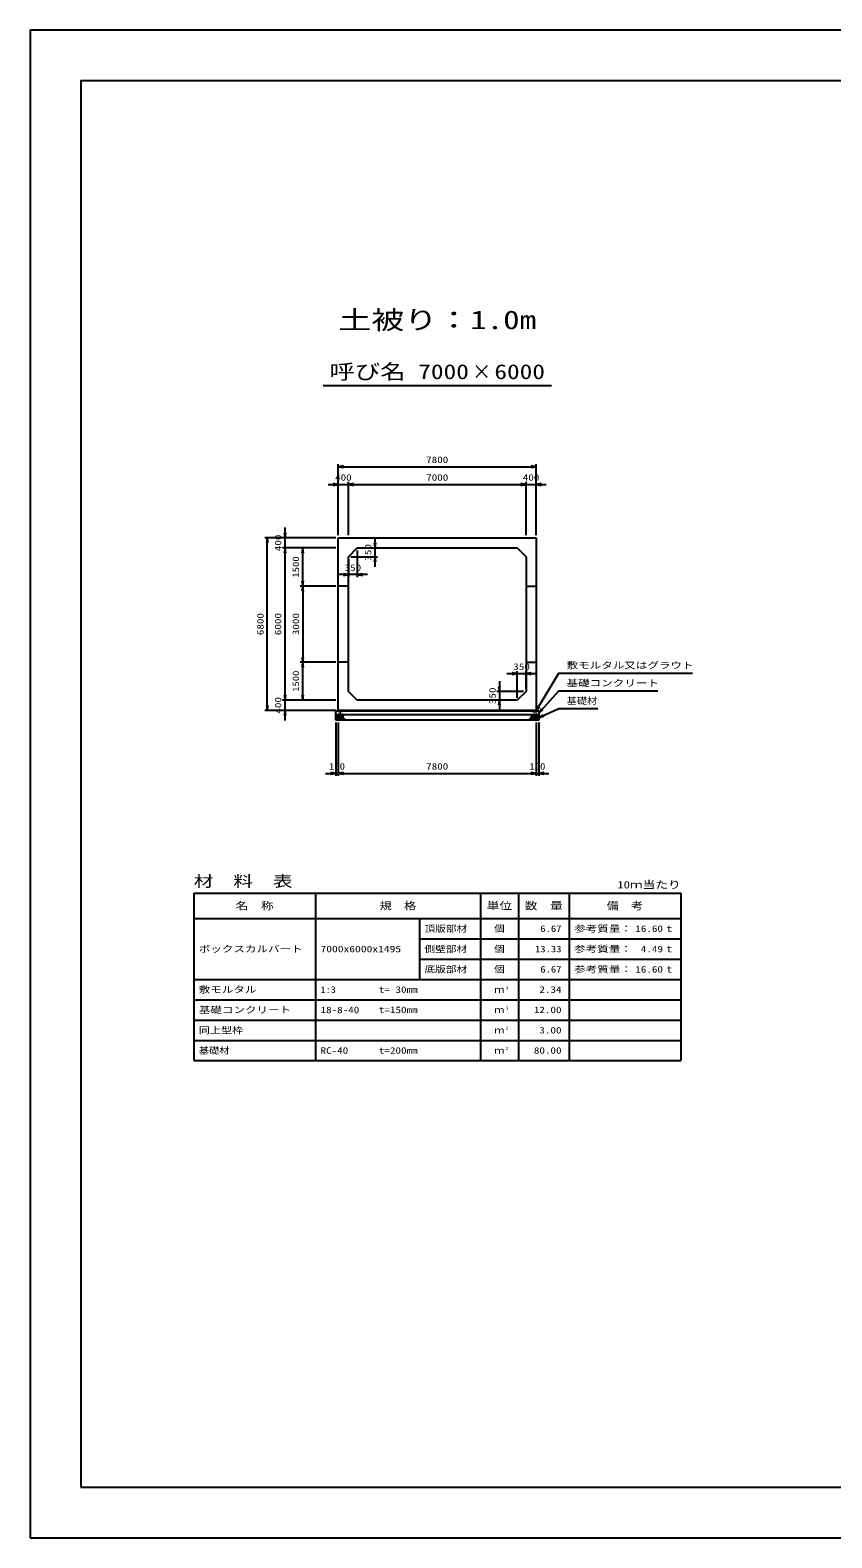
# Model space of a CAD drawing. Units: millimetres at full size. Extents: x 0 to 84100, y 0 to 59400.
# Drawn here: x 0 to 31609, y 0 to 59400 of the extents above; entities that cross this region are included whole.
import ezdxf
from ezdxf.enums import TextEntityAlignment as Align

# ---------------------------------------------------------------- set-up
doc = ezdxf.new("R2010")
doc.units = ezdxf.units.MM
for name, color, linetype, lineweight in [('D-DCR-HCHn', 4, 'Continuous', 9), ('D-MTR-FRAM', 7, 'Continuous', 25), ('D-MTR-LINE', 7, 'Continuous', 25), ('D-STR-DIM', 7, 'Continuous', 25), ('D-STR-STRn', 1, 'Continuous', 25), ('D-STR-TXT', 7, 'Continuous', 25), ('D-TTL', 2, 'Continuous', 25), ('D-TTL-TXT', 7, 'Continuous', 25)]:
    doc.layers.add(name, color=color, linetype=linetype, lineweight=lineweight)
doc.layers.add('D-MTR', color=7, linetype='Continuous')
doc.layers.add('D-MTR-TXT', color=7, linetype='Continuous')
doc.styles.add('ＭＳ ゴシック', font='')
doc.styles.get('ＭＳ ゴシック').set_extended_font_data('MS Gothic')

# ---------------------------------------------------------------- blocks, each defined once
blk = doc.blocks.new('open_arrow')
at = {"color": 0, "linetype": 'Continuous', "lineweight": -2}
blk.add_lwpolyline([(7.5, 1.25), (0, 0), (7.5, -1.25)], dxfattribs=at)

msp = doc.modelspace()

# ---------------------------------------------------------------- linework, layer by layer
at = {"layer": 'D-DCR-HCHn'}
for points in [[(12057.281, 32353.808), (12050.346, 32333.005), (12059.592, 32319.136), (12082.707, 32316.824), (12098.488, 32323.599), (12091.952, 32339.939), (12096.575, 32349.185), (12087.33, 32358.431), (12073.461, 32363.053)], [(12101.155, 32277.009), (12118.277, 32302.692), (12116.137, 32309.112), (12092.594, 32315.533), (12071.192, 32313.393), (12056.21, 32300.551), (12054.07, 32285.57), (12056.21, 32270.588), (12073.332, 32266.308)], [(12109.716, 32223.503), (12124.698, 32229.924), (12128.978, 32251.326), (12120.417, 32266.308), (12105.435, 32270.588), (12086.173, 32268.448), (12064.771, 32259.887), (12054.07, 32247.045), (12054.07, 32232.064), (12060.49, 32223.503), (12086.173, 32225.643)], [(12101.198, 32411.594), (12080.395, 32416.217), (12061.904, 32406.971), (12059.592, 32386.168), (12064.215, 32369.988), (12087.33, 32363.053), (12103.51, 32363.053), (12110.444, 32374.611), (12110.444, 32400.037)], [(12119.69, 32413.906), (12112.756, 32393.102), (12115.067, 32369.988), (12098.887, 32344.562), (12119.69, 32333.005), (12142.805, 32344.562), (12156.673, 32363.053), (12161.296, 32393.102), (12156.673, 32409.283), (12142.805, 32416.217)], [(12124.313, 32333.005), (12112.756, 32323.759), (12117.379, 32316.824), (12133.559, 32316.824), (12140.493, 32319.136), (12145.116, 32328.382), (12138.182, 32335.316)], [(12161.082, 32277.009), (12171.783, 32302.692), (12163.222, 32313.393), (12137.539, 32313.393), (12126.838, 32309.112), (12116.137, 32294.131), (12116.137, 32281.289), (12126.838, 32264.167), (12139.679, 32262.027)], [(12156.801, 32229.924), (12156.801, 32255.606), (12146.1, 32262.027), (12135.399, 32255.606), (12133.259, 32240.625), (12135.399, 32227.783), (12150.381, 32223.503)], [(12158.985, 32358.431), (12147.427, 32330.693), (12156.673, 32319.136), (12184.411, 32319.136), (12195.968, 32323.759), (12207.525, 32339.939), (12207.525, 32353.808), (12195.968, 32372.299), (12182.099, 32374.611)], [(12197.466, 32225.643), (12203.886, 32244.905), (12201.746, 32266.308), (12216.728, 32289.85), (12197.466, 32300.551), (12176.063, 32289.85), (12163.222, 32272.728), (12158.941, 32244.905), (12163.222, 32229.924), (12176.063, 32223.503)], [(12193.185, 32300.551), (12203.886, 32309.112), (12199.606, 32315.533), (12184.624, 32315.533), (12178.204, 32313.393), (12173.923, 32304.832), (12180.344, 32298.411)], [(12214.588, 32227.783), (12233.85, 32223.503), (12250.972, 32232.064), (12253.112, 32251.326), (12250.968, 32274.878), (12227.429, 32282.327), (12212.447, 32278.603), (12206.027, 32262.027), (12206.027, 32238.484)], [(12263.203, 32279.532), (12227.829, 32286.129), (12212.782, 32298.266), (12208.03, 32317.263), (12222.713, 32331.629), (12251.323, 32339.69), (12272.97, 32326.761), (12286.961, 32309.347), (12283.002, 32291.67)], [(12223.447, 32336.214), (12210.689, 32340.569), (12209.425, 32368.678), (12222.512, 32397.359), (12239.448, 32413.536), (12271.403, 32407.032), (12274.133, 32371.913), (12263.816, 32359.876), (12235.739, 32344.301)], [(12254.798, 32345.711), (12256.454, 32339.566), (12262.011, 32335.193), (12274.19, 32333.302), (12285.305, 32339.802), (12295.592, 32349.138), (12304.858, 32357.333), (12304.635, 32363.462), (12298.736, 32368.875), (12284.203, 32370.356), (12271.47, 32364.383), (12262.011, 32355.165), (12257.281, 32350.556)], [(12262.352, 32273.637), (12277.306, 32282.556), (12303.44, 32282.292), (12324.93, 32263.525), (12328.643, 32234.899), (12314.853, 32224.245), (12278.098, 32221.871), (12261.731, 32231.633), (12257.172, 32254.06)], [(12282.012, 32379.601), (12275.964, 32385.086), (12274.897, 32390.792), (12278.414, 32403.305), (12288.71, 32417.61), (12311.004, 32416.105), (12332.571, 32405.811), (12347.195, 32385.597), (12345.021, 32372.456), (12338.02, 32365.716), (12326.769, 32363.215), (12310.511, 32367.483), (12289.289, 32374.481)], [(12343.372, 32311.832), (12348.688, 32316.874), (12355.476, 32325.68), (12357.145, 32333.275), (12353.144, 32347.685), (12339.088, 32358.67), (12318.907, 32357.89), (12291.698, 32343.001), (12282.086, 32330.757), (12285.152, 32316.784), (12294.778, 32310.04), (12303.599, 32309.145), (12317.363, 32309.524), (12330.808, 32311.002)], [(12299.971, 32285.265), (12304.183, 32288.446), (12307.686, 32293.505), (12307.81, 32300.431), (12303.414, 32306.067), (12295.769, 32307.977), (12289.356, 32306.179), (12287.704, 32300.442), (12286.896, 32294.835), (12287.881, 32287.456), (12293.975, 32284.127)], [(12327.597, 32270.331), (12317.895, 32275.079), (12310.89, 32283.822), (12310.719, 32295.084), (12314.942, 32305.627), (12330.189, 32307.625), (12345.054, 32308.018), (12359.481, 32302.512), (12361.849, 32293.273), (12349.54, 32282.195), (12334.555, 32273.15)], [(12359.972, 32222.493), (12344.837, 32224.274), (12334.866, 32229.787), (12330.835, 32242.722), (12330.945, 32254.963), (12340.172, 32271.678), (12358.242, 32282.822), (12385.731, 32278.403), (12407.453, 32270.334), (12412.643, 32246.125), (12408.03, 32228.257), (12386.884, 32222.877)], [(19740.028, 32222.493), (19755.163, 32224.274), (19765.134, 32229.787), (19769.165, 32242.722), (19769.055, 32254.963), (19759.828, 32271.678), (19741.758, 32282.822), (19714.269, 32278.403), (19692.547, 32270.334), (19687.357, 32246.125), (19691.97, 32228.257), (19713.116, 32222.877)], [(19772.403, 32270.331), (19782.105, 32275.079), (19789.11, 32283.822), (19789.281, 32295.084), (19785.058, 32305.627), (19769.811, 32307.625), (19754.946, 32308.018), (19740.519, 32302.512), (19738.151, 32293.273), (19750.46, 32282.195), (19765.445, 32273.15)], [(19756.628, 32311.832), (19751.312, 32316.874), (19744.524, 32325.68), (19742.855, 32333.275), (19746.856, 32347.685), (19760.912, 32358.67), (19781.093, 32357.89), (19808.302, 32343.001), (19817.914, 32330.757), (19814.848, 32316.784), (19805.222, 32310.04), (19796.401, 32309.145), (19782.637, 32309.524), (19769.192, 32311.002)], [(19817.988, 32379.601), (19824.036, 32385.086), (19825.103, 32390.792), (19821.586, 32403.305), (19811.29, 32417.61), (19788.996, 32416.105), (19767.429, 32405.811), (19752.805, 32385.597), (19754.979, 32372.456), (19761.98, 32365.716), (19773.231, 32363.215), (19789.489, 32367.483), (19810.711, 32374.481)], [(19837.648, 32273.637), (19822.694, 32282.556), (19796.56, 32282.292), (19775.07, 32263.525), (19771.357, 32234.899), (19785.147, 32224.245), (19821.902, 32221.871), (19838.269, 32231.633), (19842.828, 32254.06)], [(19800.029, 32285.265), (19795.817, 32288.446), (19792.314, 32293.505), (19792.19, 32300.431), (19796.586, 32306.067), (19804.231, 32307.977), (19810.644, 32306.179), (19812.296, 32300.442), (19813.104, 32294.835), (19812.119, 32287.456), (19806.025, 32284.127)], [(19845.202, 32345.711), (19843.546, 32339.566), (19837.989, 32335.193), (19825.81, 32333.302), (19814.695, 32339.802), (19804.408, 32349.138), (19795.142, 32357.333), (19795.365, 32363.462), (19801.264, 32368.875), (19815.797, 32370.356), (19828.53, 32364.383), (19837.989, 32355.165), (19842.719, 32350.556)], [(19836.797, 32279.532), (19872.171, 32286.129), (19887.218, 32298.266), (19891.97, 32317.263), (19877.287, 32331.629), (19848.677, 32339.69), (19827.03, 32326.761), (19813.039, 32309.347), (19816.998, 32291.67)], [(19876.553, 32336.214), (19889.311, 32340.569), (19890.575, 32368.678), (19877.488, 32397.359), (19860.552, 32413.536), (19828.597, 32407.032), (19825.867, 32371.913), (19836.184, 32359.876), (19864.261, 32344.301)], [(19885.412, 32227.783), (19866.15, 32223.503), (19849.028, 32232.064), (19846.888, 32251.326), (19849.032, 32274.878), (19872.571, 32282.327), (19887.553, 32278.603), (19893.973, 32262.027), (19893.973, 32238.484)], [(19902.534, 32225.643), (19896.114, 32244.905), (19898.254, 32266.308), (19883.272, 32289.85), (19902.534, 32300.551), (19923.937, 32289.85), (19936.778, 32272.728), (19941.059, 32244.905), (19936.778, 32229.924), (19923.937, 32223.503)], [(19941.015, 32358.431), (19952.573, 32330.693), (19943.327, 32319.136), (19915.589, 32319.136), (19904.032, 32323.759), (19892.475, 32339.939), (19892.475, 32353.808), (19904.032, 32372.299), (19917.901, 32374.611)], [(19906.815, 32300.551), (19896.114, 32309.112), (19900.394, 32315.533), (19915.376, 32315.533), (19921.796, 32313.393), (19926.077, 32304.832), (19919.656, 32298.411)], [(19938.918, 32277.009), (19928.217, 32302.692), (19936.778, 32313.393), (19962.461, 32313.393), (19973.162, 32309.112), (19983.863, 32294.131), (19983.863, 32281.289), (19973.162, 32264.167), (19960.321, 32262.027)], [(19980.31, 32413.906), (19987.244, 32393.102), (19984.933, 32369.988), (20001.113, 32344.562), (19980.31, 32333.005), (19957.195, 32344.562), (19943.327, 32363.053), (19938.704, 32393.102), (19943.327, 32409.283), (19957.195, 32416.217)], [(19943.199, 32229.924), (19943.199, 32255.606), (19953.9, 32262.027), (19964.601, 32255.606), (19966.741, 32240.625), (19964.601, 32227.783), (19949.619, 32223.503)], [(19975.687, 32333.005), (19987.244, 32323.759), (19982.621, 32316.824), (19966.441, 32316.824), (19959.507, 32319.136), (19954.884, 32328.382), (19961.818, 32335.316)], [(19990.284, 32223.503), (19975.302, 32229.924), (19971.022, 32251.326), (19979.583, 32266.308), (19994.565, 32270.588), (20013.827, 32268.448), (20035.229, 32259.887), (20045.93, 32247.045), (20045.93, 32232.064), (20039.51, 32223.503), (20013.827, 32225.643)], [(19998.845, 32277.009), (19981.723, 32302.692), (19983.863, 32309.112), (20007.406, 32315.533), (20028.808, 32313.393), (20043.79, 32300.551), (20045.93, 32285.57), (20043.79, 32270.588), (20026.668, 32266.308)], [(19998.802, 32411.594), (20019.605, 32416.217), (20038.096, 32406.971), (20040.408, 32386.168), (20035.785, 32369.988), (20012.67, 32363.053), (19996.49, 32363.053), (19989.556, 32374.611), (19989.556, 32400.037)], [(20042.719, 32353.808), (20049.654, 32333.005), (20040.408, 32319.136), (20017.293, 32316.824), (20001.512, 32323.599), (20008.048, 32339.939), (20003.425, 32349.185), (20012.67, 32358.431), (20026.539, 32363.053)]]:
    msp.add_lwpolyline(points, close=True, dxfattribs=at)
for points in [[(12193.432, 32418.547), (12176.093, 32416.446), (12164.258, 32408.701), (12164.626, 32389.819), (12170.514, 32376.087), (12185.025, 32376.185), (12205.107, 32379.153), (12214.799, 32393.689), (12224.082, 32403.492), (12226.884, 32414.345), (12214.099, 32418.547), (12193.082, 32418.547)], [(19906.568, 32418.547), (19923.907, 32416.446), (19935.742, 32408.701), (19935.374, 32389.819), (19929.486, 32376.087), (19914.975, 32376.185), (19894.893, 32379.153), (19885.201, 32393.689), (19875.918, 32403.492), (19873.116, 32414.345), (19885.901, 32418.547), (19906.918, 32418.547)]]:
    msp.add_lwpolyline(points, dxfattribs=at)
for centre, radius in [((12066.091, 32536.145), 4.5), ((12067.803, 32455.879), 4.5), ((12143.437, 32488.641), 4.5), ((12175.004, 32536.145), 11.25), ((12209.996, 32464.955), 11.25), ((12241.563, 32512.459), 4.5), ((12317.197, 32545.221), 4.5), ((12318.909, 32464.955), 4.5), ((19781.091, 32464.955), 4.5), ((19782.803, 32545.221), 4.5), ((19858.437, 32512.459), 4.5), ((19890.004, 32464.955), 11.25), ((19924.996, 32536.145), 11.25), ((19956.563, 32488.641), 4.5), ((20032.197, 32455.879), 4.5), ((20033.909, 32536.145), 4.5)]:
    msp.add_circle(centre, radius, dxfattribs=at)
at = {"layer": 'D-MTR-FRAM'}
for p, q in [((6450, 25400), (25650, 25400)), ((6450, 25400), (6450, 18800)), ((25650, 25400), (25650, 18800)), ((6450, 18800), (25650, 18800))]:
    msp.add_line(p, q, dxfattribs=at)
at = {"layer": 'D-MTR-LINE'}
for p, q in [((11250, 25400), (11250, 18800)), ((17750, 25400), (17750, 18800)), ((19250, 25400), (19250, 18800)), ((21250, 25400), (21250, 18800)), ((6450, 24400), (25650, 24400)), ((15350, 24400), (15350, 22000)), ((15350, 23600), (25650, 23600)), ((15350, 22800), (25650, 22800)), ((6450, 22000), (25650, 22000)), ((6450, 21200), (25650, 21200)), ((6450, 20400), (25650, 20400)), ((6450, 19600), (25650, 19600))]:
    msp.add_line(p, q, dxfattribs=at)
at = {"layer": 'D-STR-DIM'}
for p, q in [((12150, 39500), (12150, 42300)), ((12150, 42200), (19950, 42200)), ((19950, 39500), (19950, 42300)), ((12150, 39500), (12150, 41600)), ((12550, 39500), (12550, 41600)), ((12550, 39500), (12550, 41600)), ((19550, 39500), (19550, 41600)), ((19550, 39500), (19550, 41600)), ((19950, 39500), (19950, 41600)), ((11750, 41500), (12950, 41500)), ((12550, 41500), (19550, 41500)), ((19150, 41500), (20350, 41500)), ((10050, 38600), (10050, 39800)), ((12050, 39400), (9250, 39400)), ((9350, 32600), (9350, 39400)), ((12050, 39400), (9950, 39400)), ((13600, 38250), (13600, 39400)), ((12050, 39000), (9950, 39000)), ((12050, 39000), (9950, 39000)), ((10050, 33000), (10050, 39000)), ((12050, 39000), (10650, 39000)), ((10750, 37500), (10750, 39000)), ((12650, 38650), (13700, 38650)), ((12900, 38900), (12900, 37850)), ((13000, 39000), (13700, 39000)), ((12550, 38550), (12550, 37850)), ((12050, 37500), (10650, 37500)), ((12050, 37500), (10650, 37500)), ((10750, 37500), (10750, 34500)), ((13300, 37950), (12150, 37950)), ((12050, 34500), (10650, 34500)), ((12050, 34500), (10650, 34500)), ((10750, 33000), (10750, 34500)), ((18800, 34050), (19950, 34050)), ((19200, 33100), (19200, 34150)), ((19550, 33450), (19550, 34150)), ((10050, 32200), (10050, 33400)), ((19450, 33350), (18400, 33350)), ((18500, 33750), (18500, 32600)), ((12050, 33000), (9950, 33000)), ((12050, 33000), (9950, 33000)), ((12050, 33000), (10650, 33000)), ((19100, 33000), (18400, 33000)), ((12050, 32600), (9250, 32600)), ((12050, 32600), (9950, 32600)), ((12050, 32120), (12050, 30020)), ((12150, 32120), (12150, 30020)), ((12150, 32120), (12150, 30020)), ((19950, 32120), (19950, 30020)), ((19950, 32120), (19950, 30020)), ((20050, 32120), (20050, 30020)), ((11650, 30120), (12550, 30120)), ((12150, 30120), (19950, 30120)), ((19550, 30120), (20450, 30120))]:
    msp.add_line(p, q, dxfattribs=at)
at = {"layer": 'D-STR-STRn'}
for p, q in [((12150, 39400), (19950, 39400)), ((12150, 32600), (12150, 39400)), ((19950, 39400), (19950, 32600)), ((12550, 38650), (12900, 39000)), ((12550, 33350), (12550, 38650)), ((12900, 39000), (19200, 39000)), ((19200, 39000), (19550, 38650)), ((19550, 38650), (19550, 33350)), ((12550, 37500), (12150, 37500)), ((19550, 37500), (19950, 37500)), ((12550, 34500), (12150, 34500)), ((19550, 34500), (19950, 34500)), ((12900, 33000), (12550, 33350)), ((19550, 33350), (19200, 33000)), ((19200, 33000), (12900, 33000)), ((20050, 32570), (12050, 32570)), ((12050, 32220), (12050, 32570)), ((20050, 32420), (12050, 32420)), ((20050, 32220), (12050, 32220)), ((19950, 32600), (12150, 32600)), ((12150, 32600), (12150, 32570)), ((19950, 32600), (19950, 32570)), ((20050, 32570), (20050, 32220))]:
    msp.add_line(p, q, dxfattribs=at)
at = {"layer": 'D-STR-TXT'}
for points in [[(19950, 32585), (20850, 34070), (21050, 34070), (26117.513, 34070)], [(20050, 32495), (20850, 33370), (21050, 33370), (24753.046, 33370)], [(20050, 32320), (20850, 32670), (21050, 32670), (22379.442, 32670)]]:
    msp.add_lwpolyline(points, dxfattribs=at)
at = {"layer": 'D-TTL'}
for points in [[(0, 0), (84100, 0), (84100, 59400), (0, 59400)], [(2000, 2000), (82100, 2000), (82100, 57400), (2000, 57400)]]:
    msp.add_lwpolyline(points, close=True, dxfattribs=at)
at = {"layer": 'D-TTL-TXT'}
msp.add_line((11550, 45400), (20550, 45400), dxfattribs=at)

# ---------------------------------------------------------------- block references
at = {"layer": 'D-STR-DIM', "xscale": 26.7, "yscale": 26.7}
for p in [(12150, 42200), (12550, 41500), (12550, 41500), (19950, 41500), (12900, 37950), (19550, 34050), (12150, 30120), (12150, 30120), (20050, 30120)]:
    msp.add_blockref('open_arrow', p, dxfattribs=at)
for p, rotation in [((19950, 42200), 180), ((12150, 41500), 180), ((19550, 41500), 180), ((19550, 41500), 180), ((9350, 39400), 270), ((10050, 39400), 90), ((10050, 39000), 270), ((10050, 39000), 270), ((10750, 39000), 270), ((13600, 39000), 90), ((13600, 38650), 270), ((10750, 37500), 90), ((10750, 37500), 270), ((12550, 37950), 180), ((10750, 34500), 90), ((10750, 34500), 270), ((19200, 34050), 180), ((18500, 33350), 90), ((9350, 32600), 90), ((10050, 33000), 90), ((10050, 33000), 90), ((10750, 33000), 90), ((18500, 33000), 270), ((10050, 32600), 270), ((12050, 30120), 180), ((19950, 30120), 180), ((19950, 30120), 180)]:
    msp.add_blockref('open_arrow', p, dxfattribs=dict(at, rotation=rotation))
at = {"layer": 'D-STR-TXT', "xscale": 26.7, "yscale": 26.7}
for p, rotation in [((19950, 32585), 58.8), ((20050, 32495), 47.6), ((20050, 32320), 23.6)]:
    msp.add_blockref('open_arrow', p, dxfattribs=dict(at, rotation=rotation))

# ---------------------------------------------------------------- texts
at = {"layer": 'D-MTR', "style": 'ＭＳ ゴシック', "width": 1.3}
msp.add_text('材\u3000料\u3000表', height=439.9, dxfattribs=at).set_placement((6450, 25520), align=Align.BOTTOM_LEFT)
at = {"layer": 'D-MTR', "style": 'ＭＳ ゴシック', "width": 1.25}
msp.add_text('10ｍ当たり', height=293.3, dxfattribs=at).set_placement((25650, 25496.667), align=Align.BOTTOM_RIGHT)
at = {"layer": 'D-MTR-TXT', "style": 'ＭＳ ゴシック'}
for s, height, width, p in [('名\u3000称', 293.3, 1.25, (8850, 24900)), ('規\u3000格', 293.3, 1.2, (14500, 24900)), ('単位', 293.3, 1.25, (18500, 24900)), ('数\u3000量', 293.3, 1.25, (20250, 24900)), ('備\u3000考', 293.3, 1.2, (23450, 24900)), ('個', 256.6, 1.2, (18500, 24000)), ('個', 256.6, 1.2, (18500, 23200)), ('個', 256.6, 1.2, (18500, 22400)), ('ｍ', 256.6, 1.15, (18500, 21600)), ('ｍ', 256.6, 1.15, (18500, 20800)), ('ｍ', 256.6, 1.15, (18500, 20000)), ('ｍ', 256.6, 1.15, (18500, 19200))]:
    msp.add_text(s, height=height, dxfattribs=dict(at, width=width)).set_placement(p, align=Align.MIDDLE_CENTER)
for s, width, p in [('頂版部材', 1.2, (15550, 24000)), ('参考質量：      t', 1.3, (21450, 24000)), ('ボックスカルバート', 1.3, (6650, 23200)), ('7000x6000x1495', 1.3, (11450, 23200)), ('側壁部材', 1.2, (15550, 23200)), ('参考質量：      t', 1.3, (21450, 23200)), ('底版部材', 1.2, (15550, 22400)), ('参考質量：      t', 1.3, (21450, 22400)), ('敷モルタル', 1.3, (6650, 21600)), ('1:3', 1.15, (11450, 21600)), ('t= 30mm', 1.25, (13750, 21600)), ('基礎コンクリート', 1.3, (6650, 20800)), ('18-8-40', 1.25, (11450, 20800)), ('t=150mm', 1.25, (13750, 20800)), ('同上型枠', 1.25, (6650, 20000)), ('基礎材', 1.15, (6650, 19200)), ('RC-40', 1.25, (11450, 19200)), ('t=200mm', 1.25, (13750, 19200))]:
    msp.add_text(s, height=256.6, dxfattribs=dict(at, width=width)).set_placement(p, align=Align.MIDDLE_LEFT)
for s, width, p in [('6.67', 1.2, (20950, 24000)), ('16.60', 1.25, (24950, 24000)), ('13.33', 1.2, (20950, 23200)), ('4.49', 1.25, (24950, 23200)), ('6.67', 1.2, (20950, 22400)), ('16.60', 1.25, (24950, 22400)), ('2.34', 1.25, (20950, 21600)), ('12.00', 1.25, (20950, 20800)), ('3.00', 1.25, (20950, 20000)), ('80.00', 1.25, (20950, 19200))]:
    msp.add_text(s, height=256.6, dxfattribs=dict(at, width=width)).set_placement(p, align=Align.MIDDLE_RIGHT)
at = {"layer": 'D-MTR-TXT', "style": 'ＭＳ ゴシック', "width": 1.15}
for s, p in [('3', (18750, 21576.667)), ('3', (18750, 20776.667)), ('2', (18750, 19976.667)), ('2', (18750, 19176.667))]:
    msp.add_text(s, height=128.3, dxfattribs=at).set_placement(p, align=Align.BOTTOM_LEFT)
at = {"layer": 'D-STR-DIM', "style": 'ＭＳ ゴシック'}
for s, width, p in [('7800', 1.25, (16050, 42475)), ('400', 1.25, (12350, 41775)), ('7000', 1.25, (16050, 41775)), ('400', 1.25, (19750, 41775)), ('350', 1.25, (12725, 38225)), ('350', 1.25, (19375, 34325)), ('100', 1.2, (12100, 30395)), ('7800', 1.25, (16050, 30395)), ('100', 1.2, (20000, 30395))]:
    msp.add_text(s, height=256.6, dxfattribs=dict(at, width=width)).set_placement(p, align=Align.MIDDLE_CENTER)
for s, width, p in [('400', 1.25, (9775, 39200)), ('1500', 1.2, (10475, 38250)), ('350', 1.25, (13325, 38825)), ('6800', 1.25, (9075, 36000)), ('6000', 1.25, (9775, 36000)), ('3000', 1.25, (10475, 36000)), ('1500', 1.2, (10475, 33750)), ('350', 1.25, (18225, 33175)), ('400', 1.25, (9775, 32800))]:
    msp.add_text(s, height=256.6, rotation=90, dxfattribs=dict(at, width=width)).set_placement(p, align=Align.MIDDLE_CENTER)
at = {"layer": 'D-STR-TXT', "style": 'ＭＳ ゴシック'}
for s, width, p in [('敷モルタル又はグラウト', 1.3, (21150, 34170)), ('基礎コンクリート', 1.3, (21150, 33470)), ('基礎材', 1.15, (21150, 32770))]:
    msp.add_text(s, height=256.6, dxfattribs=dict(at, width=width)).set_placement(p, align=Align.BOTTOM_LEFT)
at = {"layer": 'D-TTL-TXT', "style": 'ＭＳ ゴシック'}
for s, height, width, p in [('土被り：1.0m', 733.1, 1.3, (16050, 47400)), ('呼び名', 586.5, 1.25, (13300, 45475)), ('7000', 586.5, 1.25, (16300, 45475)), ('×', 586.5, 0.95, (17800, 45475)), ('6000', 586.5, 1.25, (19300, 45475))]:
    msp.add_text(s, height=height, dxfattribs=dict(at, width=width)).set_placement(p, align=Align.BOTTOM_CENTER)

doc.saveas('drawing.dxf')
